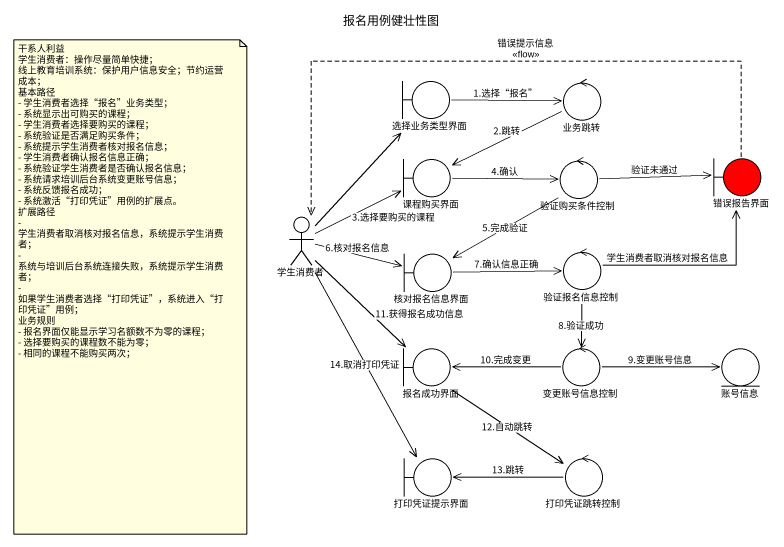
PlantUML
@startuml
title 报名用例健壮性图
boundary 选择业务类型界面
control 业务跳转
boundary 课程购买界面
control 验证购买条件控制
boundary 错误报告界面 #FF0000
actor 学生消费者
boundary 核对报名信息界面
control 验证报名信息控制
boundary 报名成功界面
control 变更账号信息控制
entity 账号信息
boundary 打印凭证提示界面
control 打印凭证跳转控制
选择业务类型界面 -right-> 业务跳转 : 1.选择“报名”
业务跳转 -left-> 课程购买界面 : 2.跳转
课程购买界面 -right-> 验证购买条件控制 : 4.确认
验证购买条件控制 -right-> 错误报告界面 : 验证未通过
验证购买条件控制 --> 核对报名信息界面 : 5.完成验证
错误报告界面 .left.> 学生消费者 : 错误提示信息\n<<flow>>
学生消费者 -up-> 选择业务类型界面
学生消费者 -right-> 课程购买界面 : 3.选择要购买的课程
学生消费者 -right-> 核对报名信息界面 : 6.核对报名信息
学生消费者 --> 报名成功界面 : 11.获得报名成功信息
学生消费者 --> 打印凭证提示界面 : 14.取消打印凭证
核对报名信息界面 -right-> 验证报名信息控制 : 7.确认信息正确
验证报名信息控制 -right-> 错误报告界面 : 学生消费者取消核对报名信息
验证报名信息控制 --> 变更账号信息控制 : 8.验证成功
报名成功界面 --> 打印凭证跳转控制 : 12.自动跳转
变更账号信息控制 -left-> 报名成功界面 : 10.完成变更
变更账号信息控制 -right-> 账号信息 : 9.变更账号信息
打印凭证跳转控制 -left-> 打印凭证提示界面 : 13.跳转
note as N1
  干系人利益
  学生消费者：操作尽量简单快捷；
  线上教育培训系统：保护用户信息安全；节约运营成本；
  基本路径
  - 学生消费者选择“报名”业务类型；
  - 系统显示出可购买的课程；
  - 学生消费者选择要购买的课程；
  - 系统验证是否满足购买条件；
  - 系统提示学生消费者核对报名信息；
  - 学生消费者确认报名信息正确；
  - 系统验证学生消费者是否确认报名信息；
  - 系统请求培训后台系统变更账号信息；
  - 系统反馈报名成功；
  - 系统激活“打印凭证”用例的扩展点。
  扩展路径
  - 学生消费者取消核对报名信息，系统提示学生消费者；
  - 系统与培训后台系统连接失败，系统提示学生消费者；
  - 如果学生消费者选择“打印凭证”，系统进入“打印凭证”用例；
  业务规则
  - 报名界面仅能显示学习名额数不为零的课程；
  - 选择要购买的课程数不能为零；
  - 相同的课程不能购买两次；
end note
@enduml
